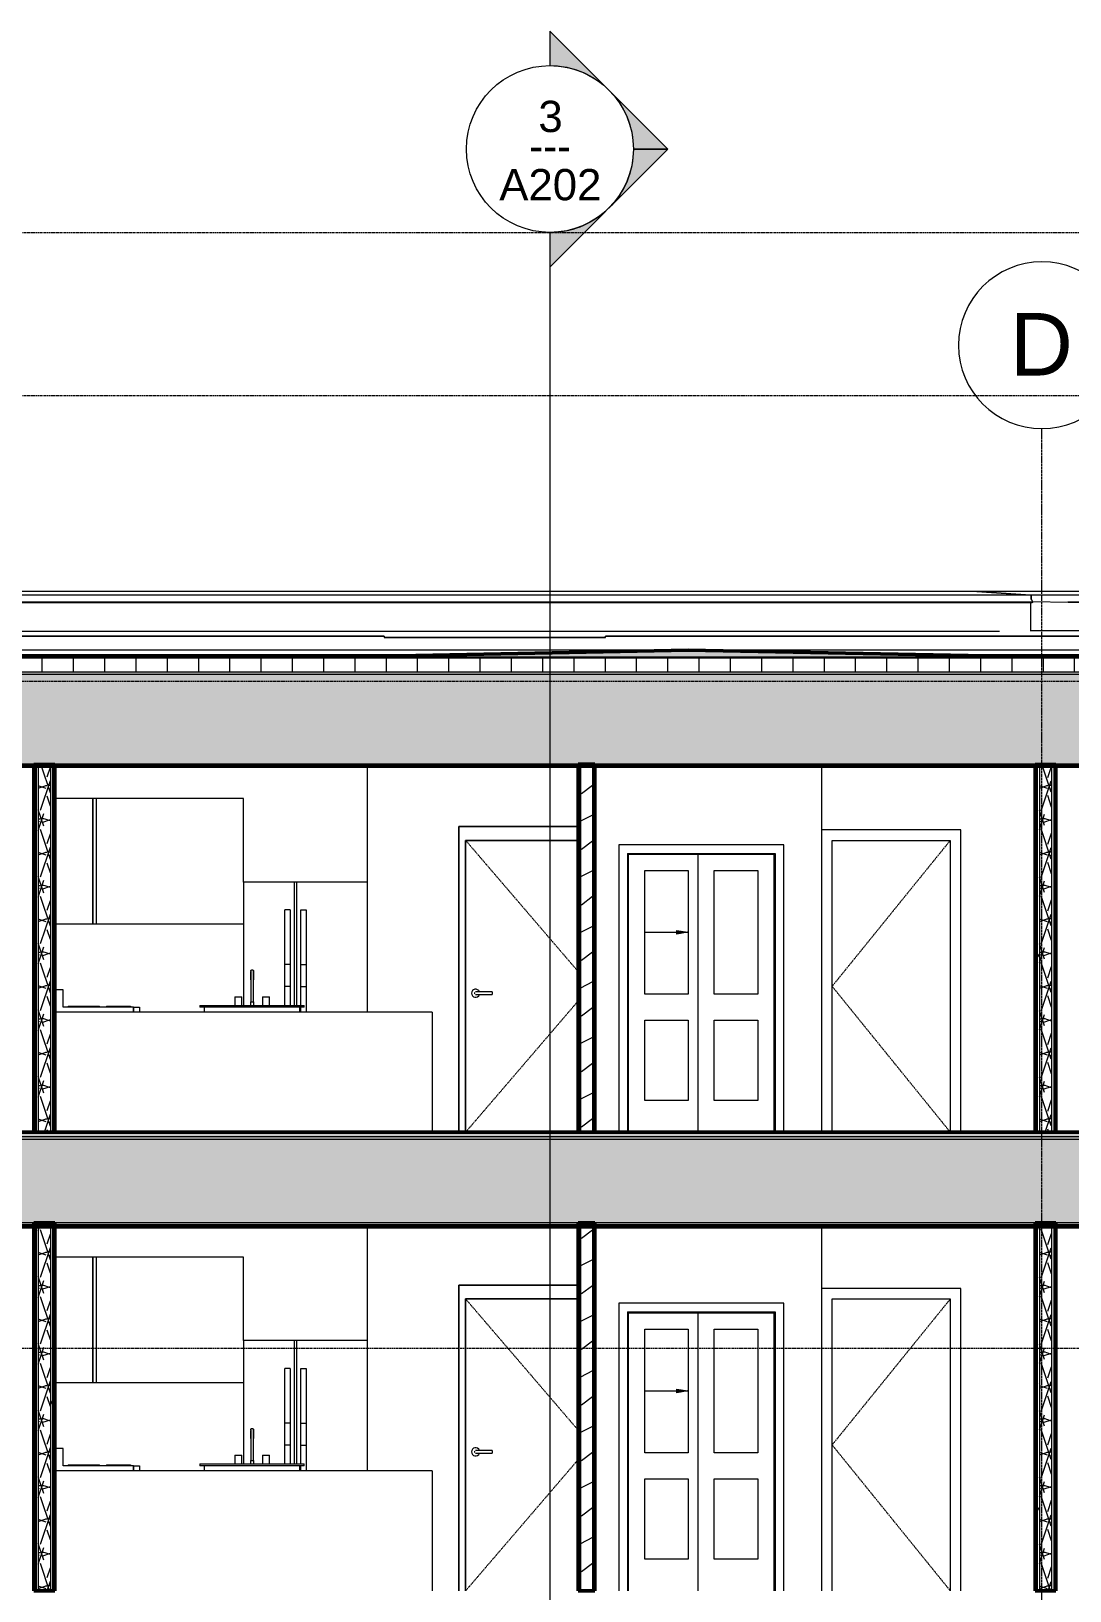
# Model space of a CAD drawing. Header units: inches. Extents: x -4168 to 1833, y -300 to 637.
# Drawn here: x 152.8 to 451.6, y 136 to 584.9 of the extents above; entities that cross this region are included whole.
import ezdxf

# ---------------------------------------------------------------- set-up
doc = ezdxf.new("R2010")
doc.units = ezdxf.units.IN
doc.header["$MEASUREMENT"] = 0
for name, pattern in [('Aligning Line 1_8_', [0.25, 0.125, -0.125]), ('Dash 1_16_', [0.125, 0.0625, -0.0625]), ('Grid Line 1_2_', [0.875, 0.5, -0.125, 0.125, -0.125])]:
    doc.linetypes.add(name, pattern=pattern)
for name, color, linetype, lineweight in [('0-2', 7, 'Continuous', 13), ('0-3', 55, 'Continuous', 9), ('0-5', 170, 'Continuous', 5), ('A-DETL-GENF-1', 135, 'Continuous', 13), ('A-DETL-GENF-2', 55, 'Continuous', 9), ('A-DOOR-4', 250, 'Continuous', 9), ('A-DOOR-8', 250, 'Dash 1_16_', 9), ('A-DOOR-FRAM-1', 250, 'Continuous', 9), ('A-FLOR-1', 8, 'Continuous', 5), ('A-FLOR-2', 31, 'Continuous', 5), ('A-FLOR-3', 251, 'Continuous', 5), ('A-FLOR-7', 192, 'Continuous', 50), ('A-FLOR-8', 135, 'Continuous', 13), ('A-FLOR-LEVL-1', 51, 'Grid Line 1_2_', 9), ('A-FLOR-MCUT', 51, 'Continuous', 13), ('A-FLOR-PATT-1', 8, 'Continuous', 9), ('A-ROOF', 132, 'Continuous', 13), ('A-ROOF-1', 252, 'Continuous', 13), ('A-ROOF-2', 31, 'Continuous', 5), ('A-ROOF-3', 135, 'Continuous', 13), ('A-ROOF-4', 132, 'Continuous', 50), ('A-ROOF-PATT-1', 132, 'Continuous', 9), ('A-WALL-1', 10, 'Continuous', 50), ('A-WALL-2', 7, 'Continuous', 13), ('A-WALL-3', 135, 'Continuous', 13), ('A-WALL-PATT-1', 250, 'Continuous', 9), ('A-WALL-PATT-2', 253, 'Continuous', 9), ('G-ANNO-SYMB', 111, 'Aligning Line 1_8_', 9), ('G-ANNO-SYMB-1', 111, 'Continuous', 9), ('I-WALL-1', 10, 'Continuous', 50), ('I-WALL-2', 135, 'Continuous', 13), ('P-SANR-FIXT-1', 55, 'Continuous', 9), ('Q-CASE-1', 55, 'Continuous', 9), ('Q-SPCQ-1', 55, 'Continuous', 9), ('S-GRID-1', 1, 'Grid Line 1_2_', 9), ('S-GRID-IDEN', 1, 'Continuous', 9)]:
    doc.layers.add(name, color=color, linetype=linetype, lineweight=lineweight)
doc.styles.add('Arial', font='arial.ttf', dxfattribs={"height": 9})
doc.styles.add('Arial_1', font='arial.ttf', dxfattribs={"height": 18})
doc.styles.add('Century Gothic', font='ufonts.com_century-gothic.ttf', dxfattribs={"height": 9})
pattern_1 = [(0, (-10964.796, 146.633), (30.72, 7.68), [1.267, -21.773, 1.267, -21.773, -122.88]), (0, (-10964.796, 146.633), (30.72, 7.68), [-46.08, 1.267, -44.813, 1.267, -21.773, -53.76]), (0, (-10964.796, 146.633), (30.72, 7.68), [-115.2, 1.267, -14.093, 1.267, -37.133]), (120, (-10953.276, 150.473), (-22.01108, 22.7643), [1.267, -21.773, 1.267, -21.773, -122.88]), (120, (-10953.276, 150.473), (-22.01108, 22.7643), [-46.08, 1.267, -44.813, 1.267, -21.773, -53.76]), (120, (-10953.276, 150.473), (-22.01108, 22.7643), [-115.2, 1.267, -14.093, 1.267, -37.133]), (240, (-10949.436, 165.833), (-8.70892, -30.4443), [1.267, -21.773, 1.267, -21.773, -122.88]), (240, (-10949.436, 165.833), (-8.70892, -30.4443), [-46.08, 1.267, -44.813, 1.267, -21.773, -53.76]), (240, (-10949.436, 165.833), (-8.70892, -30.4443), [-115.2, 1.267, -14.093, 1.267, -37.133])]
pattern_2 = [(216.87, (-10958.398, 162.627), (47.980943, 31.987086), [7.997, -71.971]), (206.565, (-10948.802, 157.829), (-15.99371, -15.99413), [17.881, -17.881]), (198.435, (-10948.802, 149.832), (-31.98674, -15.99388), [10.115, -40.461])]
pattern_3 = [(161.57, (-10964.316, 147.113), (-3.839954, -1.54e-05), [0, -27.322, 3.034, 0]), (18.43, (-10965.276, 147.113), (-3.839954, 1.54e-05), [0, -27.322, 3.034, 0]), (108.43, (-10964.316, 147.113), (1.919622, -9.6005246), [9.106, -21.25]), (71.57, (-10965.276, 147.113), (1.919622, 9.6005246), [9.106, -21.25])]
pattern_4 = [(0, (317.997, 146.633), (30.72, 7.68), [1.267, -21.773, 1.267, -21.773, -122.88]), (0, (317.997, 146.633), (30.72, 7.68), [-46.08, 1.267, -44.813, 1.267, -21.773, -53.76]), (0, (317.997, 146.633), (30.72, 7.68), [-115.2, 1.267, -14.093, 1.267, -37.133]), (120, (329.517, 150.473), (-22.011075, 22.7643), [1.267, -21.773, 1.267, -21.773, -122.88]), (120, (329.517, 150.473), (-22.011075, 22.7643), [-46.08, 1.267, -44.813, 1.267, -21.773, -53.76]), (120, (329.517, 150.473), (-22.011075, 22.7643), [-115.2, 1.267, -14.093, 1.267, -37.133]), (240, (333.357, 165.833), (-8.708925, -30.4443), [1.267, -21.773, 1.267, -21.773, -122.88]), (240, (333.357, 165.833), (-8.708925, -30.4443), [-46.08, 1.267, -44.813, 1.267, -21.773, -53.76]), (240, (333.357, 165.833), (-8.708925, -30.4443), [-115.2, 1.267, -14.093, 1.267, -37.133])]
pattern_5 = [(0, (317.997, 146.633), (0, 4.798), []), (315, (317.997, 146.633), (4.798427, 0), [6.786, -6.786]), (45, (317.997, 146.633), (4.798427, 0), [6.786, -6.786])]

# ---------------------------------------------------------------- blocks, each defined once
blk = doc.blocks.new('Single-Flush - 34_ x 84_-1372834-BUILDING SECTION - EAST_WEST AT RAMP - LOOKING SOUTH')
at = {"layer": 'A-DOOR-8'}
for p in [(-10865.56, 352), (-10865.56, 268)]:
    blk.add_line(p, (-10899.56, 310), dxfattribs=at)
at = {"layer": 'A-DOOR-FRAM-1'}
for p, q in [((-10862.56, 355), (-10902.56, 355)), ((-10862.56, 268), (-10862.56, 355)), ((-10899.56, 268), (-10899.56, 352)), ((-10899.56, 352), (-10865.56, 352)), ((-10865.56, 352), (-10865.56, 268))]:
    blk.add_line(p, q, dxfattribs=at)
blk = doc.blocks.new('FOLDING_SLIDING CLOSET - 42_ x 80_-1372832-BUILDING SECTION - EAST_WEST AT RAMP - LOOKING SOUTH')
at = {"layer": 'A-DETL-GENF-1'}
blk.add_hatch(color=256, dxfattribs=at).paths.add_polyline_path([(-10748.86, 57), (-10745.84, 57.53), (-10748.86, 58.06)], flags=0)
at = {"layer": 'A-DETL-GENF-2'}
for p, q in [((-10757.84, 57.53), (-10745.84, 57.53)), ((-10748.86, 58.06), (-10745.84, 57.53)), ((-10748.86, 57), (-10748.86, 58.06)), ((-10745.84, 57.53), (-10748.86, 57))]:
    blk.add_line(p, q, dxfattribs=at)
at = {"layer": 'A-DOOR-4'}
for p, q in [((-10765.59, 82.75), (-10765.59, 0)), ((-10718.09, 82.75), (-10765.59, 82.75)), ((-10718.09, 0), (-10718.09, 82.75)), ((-10763.09, 80.25), (-10763.09, 0)), ((-10763.09, 80.25), (-10720.59, 80.25)), ((-10720.84, 80), (-10742.84, 80)), ((-10742.84, 80), (-10742.84, 0)), ((-10720.84, 0), (-10720.84, 80)), ((-10720.59, 80.25), (-10720.59, 0)), ((-10758.09, 39.75), (-10758.09, 75.31)), ((-10758.09, 75.31), (-10745.59, 75.31)), ((-10745.59, 75.31), (-10745.59, 39.75)), ((-10738.09, 39.75), (-10738.09, 75.31)), ((-10738.09, 75.31), (-10725.59, 75.31)), ((-10725.59, 75.31), (-10725.59, 39.75)), ((-10745.59, 39.75), (-10758.09, 39.75)), ((-10725.59, 39.75), (-10738.09, 39.75)), ((-10758.09, 9.12), (-10758.09, 32.25)), ((-10758.09, 32.25), (-10745.59, 32.25)), ((-10745.59, 32.25), (-10745.59, 9.12)), ((-10738.09, 9.12), (-10738.09, 32.25)), ((-10738.09, 32.25), (-10725.59, 32.25)), ((-10725.59, 32.25), (-10725.59, 9.12)), ((-10745.59, 9.12), (-10758.09, 9.12)), ((-10725.59, 9.12), (-10738.09, 9.12))]:
    blk.add_line(p, q, dxfattribs=at)
at = {"layer": 'A-DOOR-FRAM-1'}
for p, q in [((-10762.84, 80), (-10762.84, 0)), ((-10762.84, 80), (-10720.84, 80)), ((-10720.84, 80), (-10720.84, 0))]:
    blk.add_line(p, q, dxfattribs=at)
blk = doc.blocks.new('OD_CW_Base Cabinet - OD_CW_Base Cabinet-1862371-BUILDING SECTION - EAST_WEST AT RAMP - LOOKING SOUTH')
at = {"layer": 'Q-CASE-1'}
for q in [(-11123.19, 302.5), (-11014.59, 268)]:
    blk.add_line((-11014.59, 302.5), q, dxfattribs=at)
blk = doc.blocks.new('Refrigerator_-_Side-by-Side_6047 - 36_ X 30_-V48-BUILDING SECTION - EAST_WEST AT RAMP - LOOKING SOUTH')
at = {"layer": 'Q-SPCQ-1'}
for p, q in [((-11054.19, 340), (-11068.94, 340)), ((-11068.94, 340), (-11068.94, 304.5)), ((-11053.69, 340), (-11054.19, 340)), ((-11054.19, 304.5), (-11054.19, 340)), ((-11033.19, 340), (-11053.69, 340)), ((-11053.69, 340), (-11053.69, 304.5)), ((-11033.19, 302.5), (-11033.19, 340)), ((-11056.97, 316.29), (-11056.97, 332)), ((-11055.45, 332), (-11056.97, 332)), ((-11055.45, 332), (-11055.45, 316.29)), ((-11052.43, 316.29), (-11052.43, 332)), ((-11052.43, 332), (-11050.91, 332)), ((-11050.91, 332), (-11050.91, 316.29)), ((-11056.97, 309.94), (-11056.97, 316.29)), ((-11055.45, 316.29), (-11056.97, 316.29)), ((-11055.45, 316.29), (-11055.45, 309.94)), ((-11052.43, 309.94), (-11052.43, 316.29)), ((-11052.43, 316.29), (-11050.91, 316.29)), ((-11050.91, 316.29), (-11050.91, 309.94)), ((-11056.97, 304.5), (-11056.97, 309.94)), ((-11055.45, 309.94), (-11056.97, 309.94)), ((-11055.45, 309.94), (-11055.45, 304.5)), ((-11052.43, 304.5), (-11052.43, 309.94)), ((-11052.43, 309.94), (-11050.91, 309.94)), ((-11050.91, 309.94), (-11050.91, 302.5)), ((-11052.43, 302.5), (-11052.43, 304))]:
    blk.add_line(p, q, dxfattribs=at)
blk = doc.blocks.new('Range - 24_ x 24_-V49-BUILDING SECTION - EAST_WEST AT RAMP - LOOKING SOUTH')
at = {"layer": 'Q-SPCQ-1'}
for p, q in [((-11122.81, 302.5), (-11122.81, 309)), ((-11120.81, 309), (-11122.81, 309)), ((-11120.81, 304), (-11120.81, 309)), ((-11100.56, 304), (-11120.81, 304)), ((-11119.31, 304.25), (-11119.31, 304)), ((-11119.31, 304.25), (-11114.81, 304.25)), ((-11114.81, 304.25), (-11110.31, 304.25)), ((-11110.31, 304), (-11110.31, 304.25)), ((-11108.31, 304.25), (-11108.31, 304)), ((-11108.26, 304.25), (-11104.81, 304.25)), ((-11104.81, 304.25), (-11101.37, 304.25)), ((-11101.31, 304), (-11101.31, 304.25)), ((-11100.56, 304), (-11100.56, 302.5)), ((-11100.56, 302.5), (-11100.56, 304)), ((-11100.56, 304), (-11098.81, 304)), ((-11098.81, 304), (-11098.81, 302.5))]:
    blk.add_line(p, q, dxfattribs=at)
blk = doc.blocks.new('Sink Kitchen-Single - 30_ x 21_-366345-BUILDING SECTION - EAST_WEST AT RAMP - LOOKING SOUTH')
at = {"layer": 'P-SANR-FIXT-1'}
for p, q in [((-11068.88, 43.87), (-11068.88, 37.5)), ((-11068.88, 43.87), (-11068.88, 42.5)), ((-11068.87, 42.5), (-11068.87, 42.5)), ((-11068.14, 42.5), (-11068.14, 42.5)), ((-11068.13, 37.5), (-11068.13, 43.87)), ((-11068.13, 42.5), (-11068.13, 43.87)), ((-11083.51, 36.5), (-11053.51, 36.5)), ((-11083.51, 36.5), (-11083.51, 36)), ((-11053.51, 36), (-11083.51, 36)), ((-11082.26, 36), (-11082.26, 34.5)), ((-11073.51, 39), (-11073.51, 36.5)), ((-11073.51, 39), (-11071.51, 39)), ((-11071.51, 36.5), (-11071.51, 39)), ((-11069.01, 37.5), (-11069.01, 36.5)), ((-11069.01, 37.5), (-11068.01, 37.5)), ((-11068.01, 36.5), (-11068.01, 37.5)), ((-11065.51, 39), (-11065.51, 36.5)), ((-11065.51, 39), (-11063.51, 39)), ((-11063.51, 36.5), (-11063.51, 39)), ((-11054.76, 34.5), (-11054.76, 36)), ((-11053.51, 36), (-11053.51, 36.5))]:
    blk.add_line(p, q, dxfattribs=at)
at = {"layer": 'P-SANR-FIXT-1', "flags": 128}
for points in [[(-11068.88, 46.37), (-11068.88, 46.39), (-11068.88, 46.4), (-11068.88, 46.42), (-11068.88, 46.43), (-11068.87, 46.45), (-11068.87, 46.46), (-11068.87, 46.48), (-11068.86, 46.49), (-11068.86, 46.51), (-11068.85, 46.52), (-11068.84, 46.53), (-11068.84, 46.55), (-11068.83, 46.56), (-11068.82, 46.57), (-11068.81, 46.59), (-11068.81, 46.6), (-11068.8, 46.61), (-11068.79, 46.62), (-11068.78, 46.63), (-11068.77, 46.64), (-11068.76, 46.65), (-11068.74, 46.66), (-11068.73, 46.67), (-11068.72, 46.68), (-11068.71, 46.69), (-11068.69, 46.7), (-11068.68, 46.71), (-11068.67, 46.71), (-11068.65, 46.72), (-11068.64, 46.72), (-11068.63, 46.73), (-11068.61, 46.73), (-11068.6, 46.74), (-11068.58, 46.74), (-11068.57, 46.74), (-11068.55, 46.75), (-11068.54, 46.75), (-11068.52, 46.75), (-11068.51, 46.75), (-11068.51, 46.75)], [(-11068.88, 46.37), (-11068.88, 46.37), (-11068.88, 46.37), (-11068.88, 46.36), (-11068.88, 46.34), (-11068.88, 46.33), (-11068.88, 46.3), (-11068.88, 46.28), (-11068.88, 46.25), (-11068.88, 46.21), (-11068.88, 46.18), (-11068.88, 46.14), (-11068.88, 46.09), (-11068.88, 46.04), (-11068.88, 45.99), (-11068.88, 45.94), (-11068.88, 45.88), (-11068.88, 45.82), (-11068.88, 45.75), (-11068.88, 45.69), (-11068.88, 45.62), (-11068.88, 45.54), (-11068.88, 45.47), (-11068.88, 45.39), (-11068.88, 45.31), (-11068.88, 45.23), (-11068.88, 45.14), (-11068.88, 45.05), (-11068.88, 44.96), (-11068.88, 44.87), (-11068.88, 44.78), (-11068.88, 44.69), (-11068.88, 44.59), (-11068.88, 44.5), (-11068.88, 44.4), (-11068.88, 44.3), (-11068.88, 44.2), (-11068.88, 44.1), (-11068.88, 44), (-11068.88, 43.9), (-11068.88, 43.87)], [(-11068.88, 46.3), (-11068.88, 46.32), (-11068.88, 46.34), (-11068.88, 46.35), (-11068.88, 46.36), (-11068.88, 46.37), (-11068.88, 46.37)], [(-11068.88, 43.87), (-11068.88, 43.97), (-11068.88, 44.07), (-11068.88, 44.17), (-11068.88, 44.27), (-11068.88, 44.37), (-11068.88, 44.47), (-11068.88, 44.57), (-11068.88, 44.66), (-11068.88, 44.76), (-11068.88, 44.85), (-11068.88, 44.94), (-11068.88, 45.03), (-11068.88, 45.12), (-11068.88, 45.2), (-11068.88, 45.29), (-11068.88, 45.37), (-11068.88, 45.45), (-11068.88, 45.52), (-11068.88, 45.6), (-11068.88, 45.67), (-11068.88, 45.74), (-11068.88, 45.8), (-11068.88, 45.86), (-11068.88, 45.92), (-11068.88, 45.98), (-11068.88, 46.03), (-11068.88, 46.08), (-11068.88, 46.13), (-11068.88, 46.17)], [(-11068.51, 46.75), (-11068.49, 46.75), (-11068.48, 46.75), (-11068.46, 46.75), (-11068.45, 46.75), (-11068.43, 46.74), (-11068.42, 46.74), (-11068.4, 46.74), (-11068.39, 46.73), (-11068.37, 46.73), (-11068.36, 46.72), (-11068.35, 46.71), (-11068.33, 46.71), (-11068.32, 46.7), (-11068.31, 46.69), (-11068.29, 46.68), (-11068.28, 46.68), (-11068.27, 46.67), (-11068.26, 46.66), (-11068.25, 46.65), (-11068.24, 46.64), (-11068.23, 46.63), (-11068.22, 46.61), (-11068.21, 46.6), (-11068.2, 46.59), (-11068.19, 46.58), (-11068.18, 46.56), (-11068.17, 46.55), (-11068.17, 46.54), (-11068.16, 46.52), (-11068.16, 46.51), (-11068.15, 46.5), (-11068.15, 46.48), (-11068.14, 46.47), (-11068.14, 46.45), (-11068.14, 46.44), (-11068.13, 46.42), (-11068.13, 46.41), (-11068.13, 46.39), (-11068.13, 46.38), (-11068.13, 46.37)], [(-11068.13, 43.87), (-11068.13, 43.97), (-11068.13, 44.07), (-11068.13, 44.17), (-11068.13, 44.27), (-11068.13, 44.37), (-11068.13, 44.47), (-11068.13, 44.57), (-11068.13, 44.66), (-11068.13, 44.76), (-11068.13, 44.85), (-11068.13, 44.94), (-11068.13, 45.03), (-11068.13, 45.12), (-11068.13, 45.2), (-11068.13, 45.29), (-11068.13, 45.37), (-11068.13, 45.45), (-11068.13, 45.52), (-11068.13, 45.6), (-11068.13, 45.67), (-11068.13, 45.74), (-11068.13, 45.8), (-11068.13, 45.86), (-11068.13, 45.92), (-11068.13, 45.98), (-11068.13, 46.03), (-11068.13, 46.08), (-11068.13, 46.13), (-11068.13, 46.17), (-11068.13, 46.21), (-11068.13, 46.24), (-11068.13, 46.27), (-11068.13, 46.3), (-11068.13, 46.32), (-11068.13, 46.34), (-11068.13, 46.35), (-11068.13, 46.36), (-11068.13, 46.37), (-11068.13, 46.37), (-11068.13, 46.37)], [(-11068.13, 46.37), (-11068.13, 46.37), (-11068.13, 46.36), (-11068.13, 46.34), (-11068.13, 46.33), (-11068.13, 46.3), (-11068.13, 46.28)], [(-11068.13, 46.14), (-11068.13, 46.09), (-11068.13, 46.04), (-11068.13, 45.99), (-11068.13, 45.94), (-11068.13, 45.88), (-11068.13, 45.82), (-11068.13, 45.75), (-11068.13, 45.69), (-11068.13, 45.62), (-11068.13, 45.54), (-11068.13, 45.47), (-11068.13, 45.39), (-11068.13, 45.31), (-11068.13, 45.23), (-11068.13, 45.14), (-11068.13, 45.05), (-11068.13, 44.96), (-11068.13, 44.87), (-11068.13, 44.78), (-11068.13, 44.69), (-11068.13, 44.59), (-11068.13, 44.5), (-11068.13, 44.4), (-11068.13, 44.3), (-11068.13, 44.2), (-11068.13, 44.1), (-11068.13, 44), (-11068.13, 43.9), (-11068.13, 43.87)]]:
    blk.add_lwpolyline(points, dxfattribs=at)
blk = doc.blocks.new('OD_CW_Upper Cabinet - OD_CW_Upper Cabinet-1916694-BUILDING SECTION - EAST_WEST AT RAMP - LOOKING SOUTH')
at = {"layer": 'Q-CASE-1'}
for p, q in [((-11112.19, 364), (-11123.19, 364)), ((-11111.19, 364), (-11112.19, 364)), ((-11112.19, 364), (-11112.19, 328)), ((-11112.19, 328), (-11112.19, 364)), ((-11111.19, 328), (-11111.19, 364)), ((-11123.19, 328), (-11112.19, 328)), ((-11112.19, 328), (-11111.19, 328))]:
    blk.add_line(p, q, dxfattribs=at)
blk = doc.blocks.new('OD_CW_Upper Cabinet - OD_CW_Upper Cabinet-1916695-BUILDING SECTION - EAST_WEST AT RAMP - LOOKING SOUTH')
at = {"layer": 'Q-CASE-1'}
for p, q in [((-11068.94, 364), (-11111.19, 364)), ((-11068.94, 340), (-11068.94, 364)), ((-11111.19, 328), (-11068.94, 328))]:
    blk.add_line(p, q, dxfattribs=at)
blk = doc.blocks.new('CTR - 1st Phase - Unit Layouts_rvt-2-BUILDING SECTION - EAST_WEST AT RAMP - LOOKING SOUTH')
at = {"layer": 'A-WALL-PATT-1'}
h = blk.add_hatch(dxfattribs=at)
h.set_pattern_fill('FP_20', color=256, style=0, pattern_type=2)
h.set_pattern_definition(pattern_1)
h.paths.add_polyline_path([(-10971.96, 268), (-10971.96, 373.37), (-10972.59, 373.37), (-10972.59, 268)], flags=0)
h = blk.add_hatch(dxfattribs=at)
h.set_pattern_fill('FP_20', color=256, style=0, pattern_type=2)
h.set_pattern_definition(pattern_1)
h.paths.add_polyline_path([(-10967.84, 268), (-10967.84, 373.37), (-10968.46, 373.37), (-10968.46, 268)], flags=0)
h = blk.add_hatch(dxfattribs=at)
h.set_pattern_fill('FP_20', color=256, style=0, pattern_type=2)
h.set_pattern_definition(pattern_1)
h.paths.add_polyline_path([(-10972.59, 136), (-10971.96, 136), (-10971.96, 240.75), (-10972.59, 240.75), (-10972.59, 160.25)], flags=0)
at = {"layer": 'A-WALL-PATT-2'}
h = blk.add_hatch(dxfattribs=at)
h.set_pattern_fill('FP_23', color=256, style=0, pattern_type=2)
h.set_pattern_definition(pattern_2)
h.paths.add_polyline_path([(-10968.46, 268), (-10968.46, 373.37), (-10971.96, 373.37), (-10971.96, 268), (-10968.99, 268)], flags=0)
h = blk.add_hatch(dxfattribs=at)
h.set_pattern_fill('FP_23', color=256, style=0, pattern_type=2)
h.set_pattern_definition(pattern_2)
h.paths.add_polyline_path([(-10968.46, 136), (-10968.46, 240.75), (-10971.96, 240.75), (-10971.96, 136), (-10968.99, 136)], flags=0)
at = {"layer": 'A-WALL-1'}
for p, q in [((-10967.84, 373.88), (-10972.59, 373.88)), ((-10972.59, 373.88), (-10972.59, 268)), ((-10967.84, 268), (-10967.84, 373.88)), ((-10972.59, 268), (-10967.84, 268)), ((-10967.84, 241.88), (-10972.59, 241.88)), ((-10972.59, 241.88), (-10972.59, 136)), ((-10967.84, 136), (-10967.84, 241.88)), ((-10972.59, 136), (-10967.84, 136))]:
    blk.add_line(p, q, dxfattribs=at)
at = {"layer": 'A-WALL-2'}
for p, q in [((-10971.96, 373.88), (-10971.96, 268)), ((-10968.46, 373.88), (-10968.46, 268)), ((-10971.96, 241.88), (-10971.96, 136)), ((-10968.46, 241.88), (-10968.46, 136))]:
    blk.add_line(p, q, dxfattribs=at)
at = {"layer": 'A-WALL-3'}
for p, q in [((-10902.56, 268), (-10902.56, 373.37)), ((-10902.56, 136), (-10902.56, 240.75))]:
    blk.add_line(p, q, dxfattribs=at)
at = {"layer": '0-3'}
for name, p in [('OD_CW_Upper Cabinet - OD_CW_Upper Cabinet-1916694-BUILDING SECTION - EAST_WEST AT RAMP - LOOKING SOUTH', (0, 0)), ('OD_CW_Upper Cabinet - OD_CW_Upper Cabinet-1916695-BUILDING SECTION - EAST_WEST AT RAMP - LOOKING SOUTH', (0, 0)), ('Single-Flush - 34_ x 84_-1372834-BUILDING SECTION - EAST_WEST AT RAMP - LOOKING SOUTH', (0, 0)), ('FOLDING_SLIDING CLOSET - 42_ x 80_-1372832-BUILDING SECTION - EAST_WEST AT RAMP - LOOKING SOUTH', (-195.37, 268)), ('Refrigerator_-_Side-by-Side_6047 - 36_ X 30_-V48-BUILDING SECTION - EAST_WEST AT RAMP - LOOKING SOUTH', (0, 0)), ('Sink Kitchen-Single - 30_ x 21_-366345-BUILDING SECTION - EAST_WEST AT RAMP - LOOKING SOUTH', (2.09, 268)), ('Range - 24_ x 24_-V49-BUILDING SECTION - EAST_WEST AT RAMP - LOOKING SOUTH', (0, 0)), ('OD_CW_Base Cabinet - OD_CW_Base Cabinet-1862371-BUILDING SECTION - EAST_WEST AT RAMP - LOOKING SOUTH', (0, 0)), ('OD_CW_Upper Cabinet - OD_CW_Upper Cabinet-1916694-BUILDING SECTION - EAST_WEST AT RAMP - LOOKING SOUTH', (0, -132)), ('OD_CW_Upper Cabinet - OD_CW_Upper Cabinet-1916695-BUILDING SECTION - EAST_WEST AT RAMP - LOOKING SOUTH', (0, -132)), ('Single-Flush - 34_ x 84_-1372834-BUILDING SECTION - EAST_WEST AT RAMP - LOOKING SOUTH', (0, -132)), ('FOLDING_SLIDING CLOSET - 42_ x 80_-1372832-BUILDING SECTION - EAST_WEST AT RAMP - LOOKING SOUTH', (-195.37, 136)), ('Refrigerator_-_Side-by-Side_6047 - 36_ X 30_-V48-BUILDING SECTION - EAST_WEST AT RAMP - LOOKING SOUTH', (0, -132)), ('Sink Kitchen-Single - 30_ x 21_-366345-BUILDING SECTION - EAST_WEST AT RAMP - LOOKING SOUTH', (2.09, 136)), ('Range - 24_ x 24_-V49-BUILDING SECTION - EAST_WEST AT RAMP - LOOKING SOUTH', (0, -132)), ('OD_CW_Base Cabinet - OD_CW_Base Cabinet-1862371-BUILDING SECTION - EAST_WEST AT RAMP - LOOKING SOUTH', (0, -132))]:
    blk.add_blockref(name, p, dxfattribs=at)
blk = doc.blocks.new('HOLLOW METAL - UNIT DOOR-2058840-BUILDING SECTION - EAST_WEST AT RAMP - LOOKING SOUTH')
at = {"layer": 'A-DOOR-4'}
for p, q in [((-11004.99, 352), (-11004.99, 268)), ((-10972.59, 352), (-11004.99, 352)), ((-10997.31, 308.39), (-11001.45, 308.39)), ((-11001.45, 307.61), (-10997.31, 307.61)), ((-10997.31, 308.39), (-10997.31, 308)), ((-10997.31, 308), (-10997.31, 307.61))]:
    blk.add_line(p, q, dxfattribs=at)
at = {"layer": 'A-DOOR-4', "flags": 128}
for points in [[(-11001.45, 308.39), (-11001.47, 308.39), (-11001.49, 308.39), (-11001.52, 308.39), (-11001.54, 308.39), (-11001.56, 308.39), (-11001.59, 308.39), (-11001.61, 308.39), (-11001.63, 308.39), (-11001.65, 308.39), (-11001.68, 308.39), (-11001.7, 308.39), (-11001.72, 308.39), (-11001.74, 308.39), (-11001.76, 308.39), (-11001.78, 308.39), (-11001.8, 308.39), (-11001.82, 308.39), (-11001.84, 308.39), (-11001.85, 308.39), (-11001.87, 308.39), (-11001.89, 308.39), (-11001.9, 308.39), (-11001.92, 308.39), (-11001.93, 308.39), (-11001.94, 308.39), (-11001.96, 308.39), (-11001.97, 308.39), (-11001.98, 308.39), (-11001.99, 308.39), (-11002, 308.39), (-11002, 308.39), (-11002.01, 308.39), (-11002.02, 308.39), (-11002.02, 308.39), (-11002.03, 308.39), (-11002.03, 308.39), (-11002.03, 308.39), (-11002.04, 308.39), (-11002.04, 308.39)], [(-11002.04, 307.61), (-11002.04, 307.61), (-11002.03, 307.61), (-11002.03, 307.61), (-11002.03, 307.61), (-11002.02, 307.61), (-11002.02, 307.61), (-11002.01, 307.61), (-11002.01, 307.61), (-11002, 307.61), (-11001.99, 307.61), (-11001.98, 307.61), (-11001.97, 307.61), (-11001.96, 307.61), (-11001.95, 307.61), (-11001.93, 307.61), (-11001.92, 307.61), (-11001.9, 307.61), (-11001.89, 307.61), (-11001.87, 307.61), (-11001.86, 307.61), (-11001.84, 307.61), (-11001.82, 307.61), (-11001.8, 307.61), (-11001.78, 307.61), (-11001.76, 307.61), (-11001.74, 307.61), (-11001.72, 307.61), (-11001.7, 307.61), (-11001.68, 307.61), (-11001.66, 307.61), (-11001.64, 307.61), (-11001.62, 307.61), (-11001.59, 307.61), (-11001.57, 307.61), (-11001.55, 307.61), (-11001.52, 307.61), (-11001.5, 307.61), (-11001.48, 307.61), (-11001.45, 307.61), (-11001.45, 307.61)]]:
    blk.add_lwpolyline(points, dxfattribs=at)
at = {"layer": 'A-DOOR-4'}
for centre, radius, start, end in [((-11002.13, 308), 1.18, 19.6343, 180), ((-11002.13, 308), 1.18, 180, 340.4367), ((-11002.04, 308), 0.394, 150, 180), ((-11002.04, 308), 0.394, 180, 210), ((-11002.04, 308), 0.394, 90, 105), ((-11002.04, 308), 0.394, 255, 270)]:
    blk.add_arc(centre, radius, start, end, dxfattribs=at)
at = {"layer": 'A-DOOR-8'}
for p, q in [((-11004.99, 352), (-10972.59, 314.2)), ((-10972.59, 305.8), (-11004.99, 268))]:
    blk.add_line(p, q, dxfattribs=at)
at = {"layer": 'A-DOOR-FRAM-1'}
for p, q in [((-11006.99, 356), (-11006.99, 268)), ((-10972.59, 356), (-11006.99, 356)), ((-11004.99, 268), (-11004.99, 352)), ((-11004.99, 352), (-10972.59, 352))]:
    blk.add_line(p, q, dxfattribs=at)
blk = doc.blocks.new('CTR - 1st Phase - Common Walls_rvt-2-BUILDING SECTION - EAST_WEST AT RAMP - LOOKING SOUTH')
at = {"layer": 'A-WALL-PATT-1'}
h = blk.add_hatch(dxfattribs=at)
h.set_pattern_fill('FP_20', color=256, style=0, pattern_type=2)
h.set_pattern_definition(pattern_1)
h.paths.add_polyline_path([(-11128.56, 268), (-11128.56, 373.37), (-11129.19, 373.37), (-11129.19, 268)], flags=0)
h = blk.add_hatch(dxfattribs=at)
h.set_pattern_fill('FP_20', color=256, style=0, pattern_type=2)
h.set_pattern_definition(pattern_1)
h.paths.add_polyline_path([(-11127.94, 268), (-11127.94, 373.37), (-11128.56, 373.37), (-11128.56, 268)], flags=0)
h = blk.add_hatch(dxfattribs=at)
h.set_pattern_fill('FP_20', color=256, style=0, pattern_type=2)
h.set_pattern_definition(pattern_1)
h.paths.add_polyline_path([(-10840.56, 268), (-10840.56, 373.37), (-10841.19, 373.34), (-10841.19, 268)], flags=0)
h = blk.add_hatch(dxfattribs=at)
h.set_pattern_fill('FP_20', color=256, style=0, pattern_type=2)
h.set_pattern_definition(pattern_1)
h.paths.add_polyline_path([(-10840.56, 268), (-10839.94, 268), (-10839.94, 373.37), (-10840.56, 373.34), (-10840.56, 270.05)], flags=0)
h = blk.add_hatch(dxfattribs=at)
h.set_pattern_fill('FP_20', color=256, style=0, pattern_type=2)
h.set_pattern_definition(pattern_1)
h.paths.add_polyline_path([(-10835.81, 268), (-10835.85, 373.37), (-10836.44, 373.37), (-10836.44, 268)], flags=0)
h = blk.add_hatch(dxfattribs=at)
h.set_pattern_fill('FP_20', color=256, style=0, pattern_type=2)
h.set_pattern_definition(pattern_1)
h.paths.add_polyline_path([(-10835.19, 268), (-10835.19, 373.37), (-10835.81, 373.34), (-10835.81, 268)], flags=0)
h = blk.add_hatch(dxfattribs=at)
h.set_pattern_fill('FP_20', color=256, style=0, pattern_type=2)
h.set_pattern_definition(pattern_1)
h.paths.add_polyline_path([(-11127.94, 136), (-11127.94, 240.75), (-11128.56, 240.75), (-11128.56, 136)], flags=0)
h = blk.add_hatch(dxfattribs=at)
h.set_pattern_fill('FP_20', color=256, style=0, pattern_type=2)
h.set_pattern_definition(pattern_1)
h.paths.add_polyline_path([(-11123.81, 136), (-11123.81, 240.75), (-11124.44, 240.75), (-11124.44, 136)], flags=0)
h = blk.add_hatch(dxfattribs=at)
h.set_pattern_fill('FP_20', color=256, style=0, pattern_type=2)
h.set_pattern_definition(pattern_1)
h.paths.add_polyline_path([(-10841.19, 136), (-10840.56, 136), (-10840.56, 240.75), (-10841.19, 240.75), (-10841.19, 140.1)], flags=0)
h = blk.add_hatch(dxfattribs=at)
h.set_pattern_fill('FP_20', color=256, style=0, pattern_type=2)
h.set_pattern_definition(pattern_1)
h.paths.add_polyline_path([(-10840.56, 136), (-10839.94, 136), (-10839.94, 240.75), (-10840.56, 240.75), (-10840.56, 138.05)], flags=0)
h = blk.add_hatch(dxfattribs=at)
h.set_pattern_fill('FP_20', color=256, style=0, pattern_type=2)
h.set_pattern_definition(pattern_1)
h.paths.add_polyline_path([(-10835.81, 136), (-10835.81, 240.75), (-10836.44, 240.75), (-10836.44, 136)], flags=0)
h = blk.add_hatch(dxfattribs=at)
h.set_pattern_fill('FP_20', color=256, style=0, pattern_type=2)
h.set_pattern_definition(pattern_1)
h.paths.add_polyline_path([(-10835.19, 136), (-10835.19, 240.75), (-10835.81, 240.75), (-10835.81, 136)], flags=0)
at = {"layer": 'A-WALL-PATT-2'}
h = blk.add_hatch(dxfattribs=at)
h.set_pattern_fill('FP_24', color=256, style=0, pattern_type=2)
h.set_pattern_definition(pattern_3)
h.paths.add_polyline_path([(-11124.44, 268), (-11124.44, 373.37), (-11127.94, 373.37), (-11127.94, 268)], flags=0)
h = blk.add_hatch(dxfattribs=at)
h.set_pattern_fill('FP_24', color=256, style=0, pattern_type=2)
h.set_pattern_definition(pattern_3)
h.paths.add_polyline_path([(-10836.44, 268), (-10836.44, 373.37), (-10839.94, 373.37), (-10839.94, 268)], flags=0)
h = blk.add_hatch(dxfattribs=at)
h.set_pattern_fill('FP_24', color=256, style=0, pattern_type=2)
h.set_pattern_definition(pattern_3)
h.paths.add_polyline_path([(-11124.44, 136), (-11124.44, 240.75), (-11127.94, 240.75), (-11127.94, 136)], flags=0)
h = blk.add_hatch(dxfattribs=at)
h.set_pattern_fill('FP_24', color=256, style=0, pattern_type=2)
h.set_pattern_definition(pattern_3)
h.paths.add_polyline_path([(-10839.94, 136), (-10836.44, 136), (-10836.44, 240.75), (-10839.94, 240.75), (-10839.94, 147.04)], flags=0)
at = {"layer": 'A-WALL-2'}
for p, q in [((-11128.56, 373.87), (-11128.56, 268)), ((-11127.94, 373.87), (-11127.94, 268)), ((-11124.44, 373.87), (-11124.44, 268)), ((-11123.81, 373.87), (-11123.81, 268)), ((-10840.56, 373.87), (-10840.56, 268)), ((-10839.94, 373.87), (-10839.94, 268)), ((-10836.44, 373.87), (-10836.44, 268)), ((-10835.81, 373.87), (-10835.81, 268)), ((-11128.56, 241.88), (-11128.56, 136)), ((-11127.94, 241.88), (-11127.94, 136)), ((-11124.44, 241.88), (-11124.44, 136)), ((-11123.81, 241.88), (-11123.81, 136)), ((-10840.56, 241.88), (-10840.56, 136)), ((-10839.94, 241.88), (-10839.94, 136)), ((-10836.44, 241.88), (-10836.44, 136)), ((-10835.81, 241.88), (-10835.81, 136))]:
    blk.add_line(p, q, dxfattribs=at)
at = {"layer": 'I-WALL-1'}
for p, q in [((-11123.19, 373.87), (-11129.19, 373.87)), ((-11129.19, 373.87), (-11129.19, 268)), ((-11123.19, 268), (-11123.19, 373.87)), ((-10835.19, 373.87), (-10841.19, 373.87)), ((-10841.19, 373.87), (-10841.19, 268)), ((-10835.19, 268), (-10835.19, 373.87)), ((-11129.19, 268), (-11123.19, 268)), ((-10841.19, 268), (-10835.19, 268)), ((-11123.19, 241.88), (-11129.19, 241.88)), ((-11129.19, 241.88), (-11129.19, 136)), ((-11123.19, 136), (-11123.19, 241.88)), ((-10835.19, 241.88), (-10841.19, 241.88)), ((-10841.19, 241.88), (-10841.19, 136)), ((-10835.19, 136), (-10835.19, 241.88)), ((-11129.19, 136), (-11123.19, 136)), ((-10841.19, 136), (-10835.19, 136))]:
    blk.add_line(p, q, dxfattribs=at)
at = {"layer": 'I-WALL-2'}
for p, q in [((-11033.19, 340), (-11033.19, 373.37)), ((-11006.99, 268), (-11006.99, 356)), ((-11006.99, 356), (-10972.59, 356)), ((-11033.19, 208), (-11033.19, 240.75)), ((-11006.99, 136), (-11006.99, 224)), ((-11006.99, 224), (-10972.59, 224))]:
    blk.add_line(p, q, dxfattribs=at)
at = {"layer": '0-2'}
for p in [(0, 0), (0, -132)]:
    blk.add_blockref('HOLLOW METAL - UNIT DOOR-2058840-BUILDING SECTION - EAST_WEST AT RAMP - LOOKING SOUTH', p, dxfattribs=at)
blk = doc.blocks.new('Basic Wall _ EXT - FIBER CEMENT - SMALL - ___-2145932-BUILDING SECTION - EAST_WEST AT RAMP - LOOKING SOUTH')
at = {"layer": 'A-WALL-3'}
for p, q in [((-10842.51, 422.6), (-11256.27, 422.6)), ((-10857.95, 423.66), (-11240.83, 423.66)), ((-10857.95, 423.66), (-10842.51, 422.6)), ((-10842.29, 422.35), (-10842.29, 421.44)), ((-10841.78, 420.57), (-11257, 420.57)), ((-11256.68, 420.42), (-10842.1, 420.42)), ((-10842.25, 421.3), (-10841.78, 420.57)), ((-10841.78, 420.57), (-10841.97, 420.45))]:
    blk.add_line(p, q, dxfattribs=at)
at = {"layer": 'A-WALL-3', "flags": 128}
for points in [[(-10842.51, 422.6), (-10842.45, 422.59), (-10842.4, 422.56), (-10842.36, 422.52), (-10842.32, 422.47), (-10842.3, 422.41), (-10842.29, 422.35)], [(-10842.29, 421.44), (-10842.29, 421.39), (-10842.27, 421.35), (-10842.25, 421.3)], [(-10841.97, 420.45), (-10842.03, 420.43), (-10842.09, 420.42), (-10842.1, 420.42)]]:
    blk.add_lwpolyline(points, dxfattribs=at)
blk = doc.blocks.new('Basic Wall _ EXT - FIBER CEMENT - SMALL - ___-2145933-BUILDING SECTION - EAST_WEST AT RAMP - LOOKING SOUTH')
at = {"layer": 'A-WALL-3'}
for p, q in [((-10842.51, 422.6), (-10857.95, 423.66)), ((-10842.29, 421.44), (-10842.29, 422.35)), ((-10841.78, 420.57), (-10842.25, 421.3)), ((-10841.97, 420.45), (-10841.78, 420.57))]:
    blk.add_line(p, q, dxfattribs=at)
at = {"layer": 'A-WALL-3', "flags": 128}
for points in [[(-10842.29, 422.35), (-10842.3, 422.41), (-10842.32, 422.47), (-10842.36, 422.52), (-10842.4, 422.56), (-10842.45, 422.59), (-10842.51, 422.6)], [(-10842.25, 421.3), (-10842.27, 421.35), (-10842.29, 421.39), (-10842.29, 421.44)], [(-10842.09, 420.42), (-10842.03, 420.43), (-10841.97, 420.45)]]:
    blk.add_lwpolyline(points, dxfattribs=at)
blk = doc.blocks.new('Basic Wall _ EXT - FIBER CEMENT - SMALL - ___-2145934-BUILDING SECTION - EAST_WEST AT RAMP - LOOKING SOUTH')
at = {"layer": 'A-WALL-3'}
for p, q in [((-9973.63, 423.66), (-10857.95, 423.66)), ((-9989.07, 422.6), (-10842.51, 422.6)), ((-9989.8, 420.57), (-10831.78, 420.57))]:
    blk.add_line(p, q, dxfattribs=at)
blk = doc.blocks.new('Grid - Grid Head - Circle-50561-BUILDING SECTION - EAST_WEST AT RAMP - LOOKING SOUTH')
at = {"layer": 'S-GRID-IDEN'}
for start, end in [(0, 180), (180, 360)]:
    blk.add_arc((-11847.19, 475.86), 24, start, end, dxfattribs=at)
blk = doc.blocks.new('Section - Section Head - Filled-22785-BUILDING SECTION - EAST_WEST AT RAMP - LOOKING SOUTH')
at = {"layer": 'G-ANNO-SYMB-1'}
h = blk.add_hatch(color=256, dxfattribs=at)
edge = h.paths.add_edge_path(flags=0)
edge.add_line((-10162.08, -248), (-10178.19, -231.9))
edge.add_line((-10178.19, -231.9), (-10178.19, -241.81))
edge.add_arc((-10178.19, -265.84), 24.03, 47.9216, 90, ccw=False)
h = blk.add_hatch(color=256, dxfattribs=at)
edge = h.paths.add_edge_path(flags=0)
edge.add_arc((-10178.19, -265.84), 24, 0, 45, ccw=False)
edge.add_line((-10154.19, -265.84), (-10144.25, -265.84))
edge.add_line((-10144.25, -265.84), (-10161.22, -248.87))
h = blk.add_hatch(color=256, dxfattribs=at)
edge = h.paths.add_edge_path(flags=0)
edge.add_line((-10161.22, -282.81), (-10144.25, -265.84))
edge.add_line((-10144.25, -265.84), (-10154.19, -265.84))
edge.add_arc((-10178.19, -265.84), 24, 315, 360, ccw=False)
h = blk.add_hatch(color=256, dxfattribs=at)
edge = h.paths.add_edge_path(flags=0)
edge.add_arc((-10178.19, -265.84), 24.03, 270, 312.0784, ccw=False)
edge.add_line((-10178.19, -289.87), (-10178.19, -299.78))
edge.add_line((-10178.19, -299.78), (-10162.08, -283.68))
for p, q in [((-10178.19, -241.81), (-10178.19, -231.9)), ((-10178.19, -231.9), (-10162.08, -248)), ((-10161.22, -248.87), (-10144.25, -265.84)), ((-10144.25, -265.84), (-10161.22, -282.81)), ((-10154.19, -265.84), (-10144.25, -265.84)), ((-10144.25, -265.84), (-10154.19, -265.84)), ((-10162.08, -283.68), (-10178.19, -299.78)), ((-10178.19, -299.78), (-10178.19, -289.87))]:
    blk.add_line(p, q, dxfattribs=at)
for centre, radius, start, end in [((-10178.19, -265.87), 24, 90, 270), ((-10178.19, -265.84), 24.03, 47.9216, 90), ((-10178.19, -265.87), 24, 270, 90), ((-10178.19, -265.84), 24, 360, 45), ((-10178.19, -265.84), 24, 315, 360), ((-10178.19, -265.84), 24.03, 270, 312.0784)]:
    blk.add_arc(centre, radius, start, end, dxfattribs=at)

msp = doc.modelspace()

# ---------------------------------------------------------------- hatches: boundary and pattern name
at = {"layer": 'A-FLOR-1'}
h = msp.add_hatch(color=256, dxfattribs=at)
h.paths.add_polyline_path([(-833.0464, 267.625), (-264.1964, 267.625), (-264.1964, 267.875), (-833.0464, 267.875)], flags=0)
h.paths.add_polyline_path([(889.2036, 267.625), (1299.8536, 267.625), (1299.8536, 267.875), (-144.1964, 267.875), (-144.1964, 267.625), (887.6924, 267.625)], flags=0)
at = {"layer": 'A-FLOR-2'}
h = msp.add_hatch(color=256, dxfattribs=at)
h.paths.add_polyline_path([(-833.0464, 241.875), (-264.1964, 241.875), (-264.1964, 265.875), (-833.0464, 265.875), (-833.0464, 251.9445)], flags=0)
h.paths.add_polyline_path([(-144.1964, 241.875), (1299.8536, 241.875), (1299.8536, 265.875), (-144.1964, 265.875), (-144.1964, 251.9445)], flags=0)
at = {"layer": 'A-FLOR-3'}
h = msp.add_hatch(color=256, dxfattribs=at)
h.paths.add_polyline_path([(-826.9214, 241.375), (-607.7714, 241.375), (-607.7714, 241.875), (-826.9214, 241.875), (-826.9214, 241.4884)], flags=0)
h.paths.add_polyline_path([(-317.8581, 241.375), (-267.9464, 241.375), (-267.9464, 241.875), (-465.6464, 241.875), (-465.6464, 241.375), (-381.8964, 241.375)], flags=0)
h.paths.add_polyline_path([(-264.1964, 241.375), (-264.1964, 241.875), (-264.4464, 241.8748), (-264.4464, 241.375)], flags=0)
h.paths.add_polyline_path([(-604.2714, 241.375), (-469.1464, 241.375), (-469.1464, 241.875), (-604.2714, 241.875), (-604.2714, 241.5728)], flags=0)
h.paths.add_polyline_path([(1042.0548, 241.375), (1293.2286, 241.375), (1293.2286, 241.875), (-144.1964, 241.875), (-144.1964, 241.375), (1006.0548, 241.375)], flags=0)
h.paths.add_polyline_path([(1299.6918, 241.375), (1299.8536, 241.375), (1299.8536, 241.875), (1299.3536, 241.875), (1299.3536, 241.375), (1299.6771, 241.375)], flags=0)
at = {"layer": 'A-FLOR-PATT-1'}
h = msp.add_hatch(dxfattribs=at)
h.set_pattern_fill('FP_21', color=256, style=0, pattern_type=2)
h.set_pattern_definition([(0, (317.997, 146.633), (15.36, 3.84), [1.267, -10.253, 1.267, -10.253, -61.44]), (0, (317.997, 146.633), (15.36, 3.84), [-23.04, 1.267, -21.773, 1.267, -10.253, -26.88]), (0, (317.997, 146.633), (15.36, 3.84), [-57.6, 1.267, -6.413, 1.267, -17.933]), (120, (323.757, 148.553), (-11.005538, 11.38215), [1.267, -10.253, 1.267, -10.253, -61.44]), (120, (323.757, 148.553), (-11.005538, 11.38215), [-23.04, 1.267, -21.773, 1.267, -10.253, -26.88]), (120, (323.757, 148.553), (-11.005538, 11.38215), [-57.6, 1.267, -6.413, 1.267, -17.933]), (240, (325.677, 156.233), (-4.354462, -15.22215), [1.267, -10.253, 1.267, -10.253, -61.44]), (240, (325.677, 156.233), (-4.354462, -15.22215), [-23.04, 1.267, -21.773, 1.267, -10.253, -26.88]), (240, (325.677, 156.233), (-4.354462, -15.22215), [-57.6, 1.267, -6.413, 1.267, -17.933])])
h.paths.add_polyline_path([(-270.5714, 266.625), (-264.1964, 266.625), (-264.1964, 267.625), (-833.0464, 267.625), (-833.0464, 266.625), (-812.9949, 266.625), (-274.8027, 266.625)], flags=0)
h.paths.add_polyline_path([(887.6924, 266.625), (1299.8536, 266.625), (1299.8536, 267.625), (-144.1964, 267.625), (-144.1964, 266.625), (884.4536, 266.625)], flags=0)
h = msp.add_hatch(dxfattribs=at)
h.set_pattern_fill('FP_22', color=256, style=0, pattern_type=2)
h.set_pattern_definition(pattern_5)
h.paths.add_polyline_path([(-833.0464, 265.875), (-264.1964, 265.875), (-264.1964, 266.625), (-833.0464, 266.625)], flags=0)
h.paths.add_polyline_path([(890.2036, 265.875), (1299.8536, 265.875), (1299.8536, 266.625), (-144.1964, 266.625), (-144.1964, 265.875), (887.6924, 265.875)], flags=0)
h = msp.add_hatch(dxfattribs=at)
h.set_pattern_fill('FP_20', color=256, style=0, pattern_type=2)
h.set_pattern_definition(pattern_4)
h.paths.add_polyline_path([(-826.9214, 240.75), (-607.7714, 240.75), (-607.7714, 241.375), (-826.9214, 241.375)], flags=0)
h.paths.add_polyline_path([(-422.3964, 240.75), (-267.9464, 240.75), (-267.9464, 241.375), (-465.6464, 241.375), (-465.6464, 240.75), (-423.3964, 240.75)], flags=0)
h.paths.add_polyline_path([(-539.2476, 240.75), (-469.1464, 240.75), (-469.1464, 241.375), (-604.2714, 241.375), (-604.2714, 240.75), (-575.2476, 240.75)], flags=0)
h.paths.add_polyline_path([(-144.1964, 240.75), (1293.2286, 240.75), (1293.2286, 241.375), (-144.1964, 241.375)], flags=0)
h.paths.add_polyline_path([(-264.1964, 240.75), (-264.1964, 241.375), (-264.4464, 241.3747), (-264.4464, 240.75)], flags=0)
h.paths.add_polyline_path([(1299.3536, 240.75), (1299.8536, 240.75), (1299.8536, 241.375), (1299.3536, 241.375)], flags=0)
at = {"layer": 'A-ROOF-1'}
msp.add_hatch(color=256, dxfattribs=at).paths.add_polyline_path([(930.7478, 404.453), (932.4536, 404.453), (932.4536, 404.7031), (-465.6464, 404.7031), (-465.6464, 404.453), (927.4497, 404.453)], flags=0)
at = {"layer": 'A-ROOF-2'}
msp.add_hatch(color=256, dxfattribs=at).paths.add_polyline_path([(284.9172, 374), (932.4536, 374), (932.4536, 399.702), (-465.6464, 399.702), (-465.6464, 374), (198.8064, 374)], flags=0)
at = {"layer": 'A-ROOF-3'}
msp.add_hatch(color=256, dxfattribs=at).paths.add_polyline_path([(-188.692, 404.7031), (932.4536, 404.7031), (932.4536, 405.115), (694.2036, 406.763), (586.1954, 405.115), (427.3841, 405.115), (341.8335, 406.763), (258.5639, 405.115), (128.5232, 405.115), (53.2995, 406.763), (-13.4629, 405.115), (-149.1143, 405.115), (-247.6835, 406.763), (-323.6139, 405.115), (-422.9174, 405.1553), (-465.6464, 406.7604), (-465.6464, 404.7031), (-205.5147, 404.7031)], flags=0)
at = {"layer": 'A-ROOF-PATT-1'}
h = msp.add_hatch(dxfattribs=at)
h.set_pattern_fill('FP_31', color=256, style=0, pattern_type=2)
h.set_pattern_definition([(0, (317.997, 146.633), (0, 9), []), (90, (317.997, 146.633), (-9, 6e-16), [])])
h.paths.add_polyline_path([(198.8064, 400.4522), (932.4536, 400.4522), (932.4536, 404.453), (-465.6464, 404.453), (-465.6464, 400.4522), (155.751, 400.4522)], flags=0)
h = msp.add_hatch(dxfattribs=at)
h.set_pattern_fill('FP_22', color=256, style=0, pattern_type=2)
h.set_pattern_definition(pattern_5)
h.paths.add_polyline_path([(198.8064, 399.702), (932.4536, 399.702), (932.4536, 400.4522), (-465.6464, 400.4522), (-465.6464, 399.702), (155.751, 399.702)], flags=0)
h = msp.add_hatch(dxfattribs=at)
h.set_pattern_fill('FP_20', color=256, style=0, pattern_type=2)
h.set_pattern_definition(pattern_4)
h.paths.add_polyline_path([(-465.6464, 373.375), (932.4536, 373.375), (932.4536, 374), (-465.6464, 374)], flags=0)

# ---------------------------------------------------------------- linework, layer by layer
at = {"layer": 'A-FLOR-7'}
for p, q in [((1299.8536, 268), (-144.1964, 268)), ((-144.1964, 240.75), (1293.2286, 240.75))]:
    msp.add_line(p, q, dxfattribs=at)
at = {"layer": 'A-FLOR-8'}
for p, q in [((-94.7464, 410.776), (254.3536, 410.776)), ((254.3536, 410.776), (254.3536, 410.3395)), ((254.3536, 410.3395), (318.0536, 410.3395)), ((318.0536, 410.3395), (318.0536, 410.776)), ((318.0536, 410.776), (571.1536, 410.776)), ((932.4536, 412.2666), (440.2786, 412.2666))]:
    msp.add_line(p, q, dxfattribs=at)
at = {"layer": 'A-FLOR-LEVL-1'}
msp.add_line((-1101.901, 268), (1674.0755, 268), dxfattribs=at)
at = {"layer": 'A-FLOR-MCUT'}
for p, q in [((1299.8536, 267.875), (-144.1964, 267.875)), ((1299.8536, 267.625), (-144.1964, 267.625)), ((1299.8536, 266.625), (-144.1964, 266.625)), ((1299.8536, 265.875), (-144.1964, 265.875)), ((1299.8536, 241.875), (-144.1964, 241.875)), ((1293.2286, 241.375), (-144.1964, 241.375))]:
    msp.add_line(p, q, dxfattribs=at)
at = {"layer": 'A-ROOF'}
for p, q in [((932.4536, 404.453), (-465.6464, 404.453)), ((932.4536, 400.4522), (-465.6464, 400.4522)), ((932.4536, 399.702), (-465.6464, 399.702)), ((-827.7339, 374), (1293.7286, 374))]:
    msp.add_line(p, q, dxfattribs=at)
at = {"layer": 'A-ROOF-3'}
for p, q in [((440.8764, 420.7831), (832.3786, 412.6257)), ((254.3536, 410.7759), (-94.7464, 410.7759)), ((318.0536, 410.3395), (254.3536, 410.3395)), ((571.1536, 410.7759), (318.0536, 410.7759)), ((932.4536, 404.7031), (-465.6464, 404.7031)), ((341.8335, 406.763), (53.2995, 406.763)), ((694.2036, 406.763), (341.8335, 406.763))]:
    msp.add_line(p, q, dxfattribs=at)
at = {"layer": 'A-ROOF-4'}
for p, q in [((258.5639, 405.115), (128.5232, 405.115)), ((341.8335, 406.763), (258.5639, 405.115)), ((427.3841, 405.115), (341.8335, 406.763)), ((586.1954, 405.115), (427.3841, 405.115)), ((-826.9214, 373.375), (1293.7286, 373.375))]:
    msp.add_line(p, q, dxfattribs=at)
at = {"layer": 'A-WALL-3'}
for p, q in [((440.2786, 420.4154), (440.2786, 412.2405)), ((35.4036, 412.2405), (431.4036, 412.2405))]:
    msp.add_line(p, q, dxfattribs=at)
at = {"layer": 'G-ANNO-SYMB'}
for p, q in [((-1178.9656, 526.9531), (1576.5527, 526.9531)), ((-1178.9656, 480), (1576.5784, 480)), ((1576.5784, 397.7608), (-1178.9656, 397.7608)), ((1576.5784, 205.7608), (-1178.9656, 205.7608))]:
    msp.add_line(p, q, dxfattribs=at)
at = {"layer": 'G-ANNO-SYMB-1'}
msp.add_line((302.0547, 526.9531), (302.0547, -206.4923), dxfattribs=at)
at = {"layer": 'S-GRID-1'}
msp.add_line((443.6036, -159.8356), (443.6036, 470.5), dxfattribs=at)

# ---------------------------------------------------------------- block references
at = {"layer": '0-5'}
for name in ['CTR - 1st Phase - Unit Layouts_rvt-2-BUILDING SECTION - EAST_WEST AT RAMP - LOOKING SOUTH', 'CTR - 1st Phase - Common Walls_rvt-2-BUILDING SECTION - EAST_WEST AT RAMP - LOOKING SOUTH']:
    msp.add_blockref(name, (11282.793, 0), dxfattribs=at)
at = {"layer": 'A-WALL-3'}
for name in ['Basic Wall _ EXT - FIBER CEMENT - SMALL - ___-2145932-BUILDING SECTION - EAST_WEST AT RAMP - LOOKING SOUTH', 'Basic Wall _ EXT - FIBER CEMENT - SMALL - ___-2145933-BUILDING SECTION - EAST_WEST AT RAMP - LOOKING SOUTH', 'Basic Wall _ EXT - FIBER CEMENT - SMALL - ___-2145934-BUILDING SECTION - EAST_WEST AT RAMP - LOOKING SOUTH']:
    msp.add_blockref(name, (11282.793, 0), dxfattribs=at)
at = {"layer": 'G-ANNO-SYMB-1', "extrusion": (0, 0, -1), "rotation": 180}
msp.add_blockref('Section - Section Head - Filled-22785-BUILDING SECTION - EAST_WEST AT RAMP - LOOKING SOUTH', (-10480.2441, 285.1144), dxfattribs=at)
at = {"layer": 'S-GRID-IDEN'}
msp.add_blockref('Grid - Grid Head - Circle-50561-BUILDING SECTION - EAST_WEST AT RAMP - LOOKING SOUTH', (12290.793, 18.6375), dxfattribs=at)

# ---------------------------------------------------------------- texts
at = {"layer": 'G-ANNO-SYMB-1', "char_height": 9, "attachment_point": 1}
for s, insert, width, style in [('3', (298.7337, 564.8617), 8.484, 'Arial'), ('---', (296.0824, 556.355), 15.453, 'Century Gothic'), ('A202', (287.4896, 545.2255), 35.754, 'Arial')]:
    msp.add_mtext(s, dxfattribs=dict(at, insert=insert, width=width, style=style))
at = {"layer": 'S-GRID-IDEN', "insert": (434.3392, 503.7879), "char_height": 18, "width": 22.119, "attachment_point": 1, "style": 'Arial_1'}
msp.add_mtext('D', dxfattribs=at)

doc.saveas('drawing.dxf')
